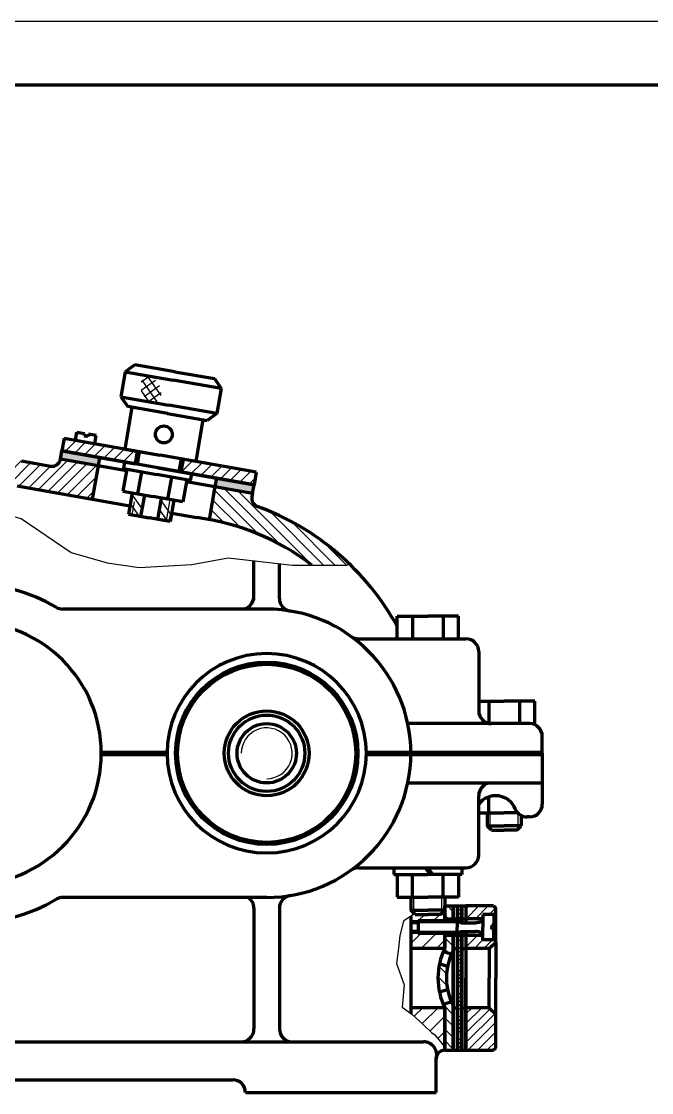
# Model space of a CAD drawing. Header units: millimetres. Extents: x 111 to 705, y -911 to -491.
# Drawn here: x 268.2 to 367.3, y -659.1 to -490.7 of the extents above; entities that cross this region are included whole.
import ezdxf

# ---------------------------------------------------------------- set-up
doc = ezdxf.new("R2010")
doc.units = ezdxf.units.MM
doc.header["$LTSCALE"] = 0.125
doc.linetypes.add('DASHEDX2', pattern=[38.09999942779541, 25.39999961853027, -12.69999980926514])
for name, color, linetype, lineweight in [('粗实线', 7, 'Continuous', 70), ('细实线', 4, 'Continuous', 30), ('虚线', 2, 'DASHEDX2', 30)]:
    doc.layers.add(name, color=color, linetype=linetype, lineweight=lineweight)
doc.layers.get('虚线').off()
pattern_1 = [(135, (0, 0), (-0.8980256121069153, -0.8980256121069151), [])]
pattern_2 = [(45, (0, 0), (-0.8980256121069151, 0.8980256121069153), [])]
pattern_3 = [(45, (0, 0), (-0.7483546767557626, 0.7483546767557627), [])]

# ---------------------------------------------------------------- blocks, each defined once
blk = doc.blocks.new('1')
at = {"layer": '细实线'}
h = blk.add_hatch(dxfattribs=at)
h.set_pattern_fill('ANSI37', color=256, scale=0.3333333333333333, angle=260.1775521168755, style=0)
h.set_pattern_definition([(305.1775521168755, (0, 0), (0.8650506318099078, 0.6097186636881993), []), (395.1775521168755, (0, 0), (-0.6097186636881993, 0.8650506318099078), [])])
edge = h.paths.add_edge_path(flags=0)
edge.add_line((288.526003176621, -550.5105318215374), (289.1527717090426, -550.6190464505227))
edge.add_ellipse((288.5903088279554, -548.57381967408), major_axis=(-0.926189374777183, 1.948642457397436), ratio=0.6839630854187435, start_angle=169.9551841424659, end_angle=512.6765456687373)
h = blk.add_hatch(dxfattribs=at)
h.set_pattern_fill('ANSI31', color=256, scale=0.4, style=0)
h.set_pattern_definition(pattern_2)
h.paths.add_polyline_path([(278.2289503253899, -556.8090429852552), (274.9462578153492, -556.2302157263654), (274.5989614600153, -558.1998312323897), (277.881653970056, -558.7786584912794), (278.064174037087, -557.7435357534112)], flags=0)
h = blk.add_hatch(dxfattribs=at)
h.set_pattern_fill('ANSI31', color=256, scale=0.4, style=0)
h.set_pattern_definition(pattern_2)
h.paths.add_polyline_path([(286.4337085133207, -558.2673010658805), (284.463043587662, -557.9261129522461), (284.4660392992481, -557.9088100524257), (278.2289503253899, -556.8090429852552), (277.881653970056, -558.7786584912794), (286.0883852451577, -560.2257266385038)], flags=0)
h = blk.add_hatch(color=256, dxfattribs=at)
h.paths.add_polyline_path([(280.5069124220888, -559.2467992488512), (277.881156438945, -558.7814801304239), (277.6501230665001, -560.0917354952958), (280.2762770745326, -560.5547973024076)], flags=0)
h.paths.add_polyline_path([(277.881156438945, -558.7814801304239), (274.5989614600153, -558.1998312323899), (274.3674305564595, -559.5129082364059), (277.6501230665001, -560.0917354952958)], flags=0)
h = blk.add_hatch(dxfattribs=at)
h.set_pattern_fill('ANSI31', color=256, scale=0.4, style=0)
h.set_pattern_definition(pattern_2)
edge = h.paths.add_edge_path(flags=0)
edge.add_arc((260.1234666167804, -605.7418472490106), 46.66672260068711, 80.00000600818264, 89.99999399181682)
edge.add_line((260.1234715103735, -559.0751246483238), (260.1234715103735, -563.0751246483239))
edge.add_arc((260.1234670362318, -605.7418424546673), 42.66671780634363, 80.00000600818368, 89.99999399181758, ccw=False)
edge.add_line((267.5324604241625, -563.7233271864696), (268.2270531348303, -559.7840961744208))
edge = h.paths.add_edge_path(flags=0)
edge.add_arc((260.1234754010927, -605.7418352884662), 46.6667106401424, 90.00000477689105, 100.1125815988019)
edge.add_line((251.9295985824831, -559.8001084526991), (252.1147738836579, -560.1084300355916))
edge.add_line((252.1147738836579, -560.1084300355916), (253.0321331295635, -561.9413435934346))
edge.add_line((253.0321331295635, -561.9413435934346), (253.7201531379606, -563.3160286465657))
edge.add_line((253.7201531379606, -563.3160286465657), (253.8445196189568, -563.5396680557312))
edge.add_arc((260.1234741091, -605.7418259262623), 42.66670128353636, 90.12524533344248, 98.46254670704252, ccw=False)
edge.add_line((260.0302071875434, -563.0752265808743), (260.1234715103735, -562.9819622580443))
edge.add_line((260.1234715103735, -562.9819622580443), (260.1234715103735, -559.0751246483238))
edge = h.paths.add_edge_path(flags=0)
edge.add_line((277.6501230665002, -560.0917354952957), (274.3671289717803, -559.5146121419205))
edge.add_arc((273.0543534602335, -559.2813772009791), 1.33333344718889, 260.0000048862382, 349.92563710331814, ccw=False)
edge.add_line((272.8228226488873, -560.5944543368664), (268.2270531348303, -559.7840961744208))
edge.add_line((268.2270531348303, -559.7840961744208), (267.5324604241625, -563.7233271864696))
edge.add_line((267.5324604241625, -563.7233271864696), (276.7239994522765, -565.344043511361))
edge.add_line((276.7239994522765, -565.344043511361), (277.6501230665002, -560.0917354952957))
h.paths.add_polyline_path([(280.2762770745327, -560.5547973024076), (277.6501230665001, -560.0917354952958), (277.4261516309954, -561.3619406255868), (276.7239994522765, -565.344043511361), (279.3501534603091, -565.8071053184728)], flags=0)
h = blk.add_hatch(dxfattribs=at)
h.set_pattern_fill('ANSI31', color=256, scale=0.4, style=0)
h.set_pattern_definition(pattern_2)
h.paths.add_polyline_path([(293.6576051225811, -559.529531102037), (293.3103087672472, -561.4991466080614), (304.7997325523897, -563.5250420141758), (305.1470289077236, -561.5554265081512)], flags=0)
h = blk.add_hatch(dxfattribs=at)
h.set_pattern_fill('ANSI31', color=256, scale=0.4, angle=90, style=0)
h.set_pattern_definition(pattern_1)
edge = h.paths.add_edge_path(flags=0)
edge.add_line((306.7901381770401, -571.8547239686808), (306.7901381770401, -567.4926083171799))
edge.add_arc((291.1234142487986, -605.7419391037666), 41.33349179860638, 67.72625282342487, 69.91548235904612)
edge.add_arc((305.7754543861603, -565.6698082291007), 1.333333171423918, 169.9999941706758, 249.9154923854707, ccw=False)
edge.add_line((304.4623775651498, -565.4382772200664), (304.5682016488337, -564.8381190181921))
edge.add_line((304.5682016488337, -564.8381190181921), (298.6593551307606, -563.7962299521905))
edge.add_line((298.6593551307606, -563.7962299521905), (297.7418282299243, -568.9997835839131))
edge.add_arc((291.123476026943, -605.7417770003929), 37.33331844478005, 65.18795544792908, 79.788786177237, ccw=False)
edge = h.paths.add_edge_path(flags=0)
edge.add_line((313.8807111811344, -576.1464230904638), (319.3113640921623, -576.1464230904638))
edge.add_line((319.3113640921623, -576.1464230904638), (319.8464412121019, -576.0191491720377))
edge.add_arc((291.1234609654272, -605.7418074619853), 41.33335227237028, 45.97991483138063, 67.72624358354808)
edge.add_line((306.7901381770401, -567.4926083171799), (306.7901381770401, -571.8547239686808))
edge.add_arc((291.123471222846, -605.7417917900324), 37.33333388518258, 52.44166051473428, 65.18795828060291, ccw=False)
h = blk.add_hatch(color=256, dxfattribs=at)
h.paths.add_polyline_path([(304.7988369963898, -563.530120964636), (302.173081013246, -563.0648018462088), (301.9420476408011, -564.3750572110806), (304.5682016488336, -564.8381190181924)], flags=0)
h.paths.add_polyline_path([(302.173081013246, -563.0648018462088), (298.8908860343163, -562.4831529481747), (298.6593551307604, -563.7962299521907), (301.9420476408011, -564.3750572110806)], flags=0)
h = blk.add_hatch(color=256, dxfattribs=at)
edge = h.paths.add_edge_path(flags=0)
edge.add_line((291.124430301403, -605.5684673418884), (280.7894113610423, -605.5684673418884))
edge.add_arc((260.123894732988, -605.7417895402489), 20.66624344405224, -4.978283300260955e-06, 0.48052979298631726, ccw=False)
edge.add_arc((260.1238947330286, -605.7417930897324), 20.66624344401159, -0.4805297929868857, 4.978283413947793e-06, ccw=False)
edge.add_line((280.7894113610423, -605.9151152880925), (291.1244303014032, -605.9151152880925))
edge.add_arc((306.7902190626324, -605.7417908675474), 15.66674755225893, 180.0000014787852, 180.633887657364, ccw=False)
edge.add_arc((306.7902190626735, -605.7417917624134), 15.66674755230003, 179.3661123426367, 179.9999985212139, ccw=False)
h = blk.add_hatch(color=256, dxfattribs=at)
h.paths.add_polyline_path([(350.1234715103735, -605.5684673418884), (344.1234715103735, -605.5684673418884), (344.1234715103735, -605.9151152880925), (350.1234715103735, -605.9151152880925), (350.1234715103735, -605.7417913149905)], flags=0)
h.paths.add_polyline_path([(344.1234715103735, -605.5684673418884), (332.1234715103735, -605.5684673418884), (332.1234715103735, -605.9151152880925), (344.1234715103735, -605.9151152880925)], flags=0)
edge = h.paths.add_edge_path(flags=0)
edge.add_line((332.1234715103734, -605.5684673418884), (329.456142160498, -605.5684673418884))
edge.add_arc((306.7905598814933, -605.741789702657), 22.66624496221357, -4.004533423085377e-06, 0.43812895238801275, ccw=False)
edge.add_arc((306.7905598816271, -605.7417929273312), 22.66624496207976, -0.4381289523890928, 4.0045339915195655e-06, ccw=False)
edge.add_line((329.456142160498, -605.9151152880925), (332.1234715103735, -605.9151152880926))
edge.add_line((332.1234715103735, -605.9151152880926), (332.1234715103734, -605.5684673418884))
edge = h.paths.add_edge_path(flags=0)
edge.add_arc((306.790057292537, -605.7417917624194), 15.66674755116975, -1.4788072917326645e-06, 0.6338846998153826, ccw=False)
edge.add_arc((306.7900572925267, -605.7417908675616), 15.66674755118004, -0.6338846998153826, 1.4788072917326645e-06, ccw=False)
edge.add_line((322.4558460526771, -605.9151152880925), (329.456142160498, -605.9151152880925))
edge.add_arc((306.7905598814854, -605.74179292733), 22.66624496222141, 359.5618711187541, 360.0000040756746)
edge.add_arc((306.7905598815973, -605.7417897026495), 22.66624496210949, 359.9999959954657, 360.4381289523888)
edge.add_line((329.456142160498, -605.5684673418884), (322.4558460526771, -605.5684673418884))
h = blk.add_hatch(dxfattribs=at)
h.set_pattern_fill('ANSI31', color=256, scale=0.4, angle=90, style=0)
h.set_pattern_definition(pattern_1)
edge = h.paths.add_edge_path(flags=0)
edge.add_arc((344.381806970525, -641.0751218812399), 9.333339707545862, 203.6506412353797, 207.7704920418025, ccw=False)
edge.add_line((335.832388272165, -644.819273322699), (334.5543303611339, -645.2222434341643))
edge.add_arc((344.3817857170166, -641.075131686344), 10.66664964366874, 202.8793765447249, 205.9444822187707)
edge.add_line((334.7901381770401, -645.7417913149905), (334.7901381770401, -652.4084579816572))
edge.add_line((334.7901381770401, -652.4084579816572), (336.1234715103734, -652.4084579816572))
edge.add_line((336.1234715103734, -652.4084579816572), (336.1234715103734, -645.4238142736785))
edge = h.paths.add_edge_path(flags=0)
edge.add_line((335.0484678903322, -641.0751246483238), (333.7151345569989, -641.0751246483238))
edge.add_arc((344.3817976217215, -641.0751250307369), 10.66666306472275, 180.00000209131, 192.1206272084493)
edge.add_line((333.9529187621254, -643.3148095326678), (335.2309766731564, -642.9118394212026))
edge.add_arc((344.3818012367769, -641.0751246470209), 9.333333346444745, 179.9999999999972, 191.3493601560599, ccw=False)
edge = h.paths.add_edge_path(flags=0)
edge.add_arc((344.3818012367713, -641.0751246496263), 9.333333346439076, 168.6506398439345, 180.0000000000041, ccw=False)
edge.add_line((335.2309766731564, -639.2384098754451), (333.9529187621255, -638.8354397639798))
edge.add_arc((344.3817976217212, -641.0751242659103), 10.66666306472235, 167.8793769369863, 180.0000020541265)
edge.add_line((333.7151345569989, -641.0751246483238), (335.0484678903322, -641.0751246483238))
edge = h.paths.add_edge_path(flags=0)
edge.add_arc((344.3817857171536, -641.0751176103641), 10.66664964381845, 154.0555177812614, 157.1206234552638)
edge.add_line((334.554330361134, -636.9280058624834), (335.832388272165, -637.3309759739486))
edge.add_arc((344.3818069705612, -641.0751274154231), 9.333339707585022, 152.2295079582105, 156.3493587646159, ccw=False)
edge.add_line((336.1234715103734, -636.7264350229691), (336.1234715103734, -634.4084579816572))
edge.add_line((336.1234715103734, -634.4084579816572), (334.7901381770401, -634.4084579816572))
edge.add_line((334.7901381770401, -634.4084579816572), (334.7901381770401, -636.4084579816572))
h.paths.add_polyline_path([(336.1234715103734, -629.7417913149905), (334.7901381770401, -629.7417913149905), (334.7901381770401, -631.7417913149905), (336.1234715103734, -631.7417913149905)], flags=0)
h = blk.add_hatch(dxfattribs=at)
h.set_pattern_fill('ANSI33', color=256, scale=0.1333333333333333, style=0)
h.set_pattern_definition([(45, (0, 0), (-0.5986837414046101, 0.5986837414046102), []), (45, (0.598684, 0), (-0.5986837414046101, 0.5986837414046102), [0.4233333333333333, -0.2116666666666666])])
h.paths.add_polyline_path([(336.7901381770401, -641.0751246483238), (337.4568048437068, -641.0751246483239), (337.4568048437068, -634.4084579816572), (336.7901381770401, -634.4084579816572)], flags=0)
h.paths.add_polyline_path([(337.4568048437068, -629.7417913149905), (336.7901381770401, -629.7417913149905), (336.7901381770401, -631.7417913149905), (337.4568048437068, -631.7417913149905)], flags=0)
h.paths.add_polyline_path([(336.7901381770401, -652.4084579816572), (337.4568048437068, -652.4084579816572), (337.4568048437068, -641.0751246483238), (336.7901381770401, -641.0751246483238)], flags=0)
h = blk.add_hatch(dxfattribs=at)
h.set_pattern_fill('ANSI31', color=256, scale=0.3333333333333333, style=0)
h.set_pattern_definition(pattern_3)
h.paths.add_polyline_path([(338.1234715103734, -631.7417913149905), (338.1234715103734, -629.7417913149905), (342.4568048437068, -629.7417913149905), (342.7901381770401, -630.0751246483238), (342.7901381770401, -631.0751246483238), (340.7901381770401, -631.0751246483238), (340.7901381770401, -631.7417913149905)], flags=0)
h.paths.add_polyline_path([(338.1234715103734, -636.4084579816572), (338.1234715103734, -634.4084579816572), (340.7901381770401, -634.4084579816572), (340.7901381770401, -635.0751246483238), (342.7901381770401, -635.0751246483238), (342.7901381770401, -635.4084579816572), (341.7901381770401, -636.4084579816572)], flags=0)
h = blk.add_hatch(dxfattribs=at)
h.set_pattern_fill('ANSI31', color=256, scale=0.3333333333333333, style=0)
h.set_pattern_definition(pattern_3)
h.paths.add_polyline_path([(338.1234715103734, -645.7417913149905), (341.7901381770401, -645.7417913149905), (342.7901381770401, -646.7417913149905), (342.7901381770401, -652.0751246483238), (342.4568048437068, -652.4084579816572), (338.1234715103734, -652.4084579816572)], flags=0)
at = {"layer": '粗实线'}
for p, q in [((694.7357777179232, -500.6951375029851), (135.7357777179233, -500.6951375029849)), ((286.0807569437054, -544.6745007590109), (284.5395080169085, -545.7608281963903)), ((292.3212508086237, -545.7549392963774), (286.0807569437054, -544.6745007590109)), ((284.5395080169085, -545.7608281963903), (283.8571257827823, -549.7021927426546)), ((284.5395080169085, -545.7608281963903), (292.093790063915, -547.0687274784656)), ((299.6480721109215, -548.3766267605408), (292.093790063915, -547.0687274784656)), ((292.3212508086237, -545.7549392963774), (298.5617446735421, -546.835377833744)), ((298.5617446735421, -546.835377833744), (299.6480721109215, -548.3766267605408)), ((299.6480721109215, -548.3766267605408), (298.9656898767953, -552.3179913068051)), ((283.8571257827823, -549.7021927426546), (291.4114078297888, -551.0100920247298)), ((283.8571257827823, -549.7021927426546), (284.9434532201616, -551.2434416694514)), ((285.6003473112057, -551.3571720418058), (284.463043587662, -557.9261129522462)), ((291.18394708508, -552.3238802068179), (284.9434532201616, -551.2434416694514)), ((298.9656898767953, -552.3179913068051), (291.4114078297888, -551.0100920247298)), ((291.18394708508, -552.3238802068179), (297.4244409499985, -553.4043187441845)), ((296.7675468589544, -553.2905883718302), (295.6302431354107, -559.8595292822705)), ((298.9656898767953, -552.3179913068051), (297.4244409499985, -553.4043187441845)), ((276.705202074619, -556.5403650568369), (276.9274614429283, -555.2798695421044)), ((276.9274614429283, -555.2798695421044), (278.1510773950157, -555.4956260484827)), ((278.1510773950157, -555.4956260484827), (278.0947170217121, -555.815261608946)), ((278.7495871873087, -555.5991393494148), (278.6953218502343, -555.9191372500076)), ((279.9745902352558, -555.8068757226561), (278.7495871873087, -555.5991393494148)), ((274.9462578153491, -556.2302157263655), (274.5989614600153, -558.1998312323899)), ((274.9462578153491, -556.2302157263655), (290.0466433615363, -558.8928211172583)), ((278.0947170217121, -555.815261608946), (278.3948493203956, -555.8681830309858)), ((278.6953218502343, -555.9191372500076), (278.3948493203956, -555.8681830309858)), ((279.7605927254401, -557.0688001400658), (279.9745902352558, -555.8068757226561)), ((274.3674305564594, -559.512908236406), (274.5989614600153, -558.1998312323897)), ((286.420981789253, -560.2948515286187), (274.5989614600153, -558.1998312323899)), ((274.5989614600153, -558.1998312323897), (286.0883852451577, -560.2257266385039)), ((284.463043587662, -557.9261129522462), (290.0466433615363, -558.8928211172583)), ((286.4356816004915, -558.2561111324796), (286.0883852451577, -560.225726638504)), ((286.7621729063161, -558.3241692554865), (286.420981789253, -560.2948515286187)), ((305.1470289077236, -561.5554265081513), (290.0466433615363, -558.8928211172583)), ((295.6302431354107, -559.8595292822705), (290.0466433615363, -558.8928211172583)), ((268.2270531348303, -559.7840961744209), (272.8228226488873, -560.5944543368665)), ((284.740738888188, -561.3420023744978), (274.3674305564595, -559.5129082364061)), ((274.3674305564595, -559.5129082364061), (274.3674305564595, -559.5129082364061)), ((284.7407388881881, -561.3420023744978), (274.3674305564594, -559.512908236406)), ((280.2762770745327, -560.5547973024077), (279.3501534603091, -565.8071053184728)), ((280.5078079780885, -559.2417202983913), (280.2762770745326, -560.5547973024076)), ((284.4470389901373, -559.9363130090593), (284.2618142672927, -560.9867746122723)), ((292.9899226996934, -561.4321552521624), (286.420981789253, -560.2948515286187)), ((293.3311138167566, -559.4614729790302), (292.9881588781737, -561.4423428907855)), ((293.6576051225811, -559.529531102037), (293.3103087672472, -561.4991466080614)), ((284.7870450688992, -561.0793869736946), (284.173488174476, -564.5590410343377)), ((284.2618142672927, -560.9867746122723), (289.5141222833577, -561.9128982264958)), ((286.5370267817053, -564.9757966607384), (287.1505836761285, -561.4961426000953)), ((294.7664302994229, -562.8390218407195), (289.5141222833577, -561.9128982264958)), ((289.6993470062025, -560.8624366232827), (304.7997325523896, -563.5250420141757)), ((304.7997325523896, -563.5250420141758), (289.6993470062025, -560.8624366232827)), ((291.264103996164, -565.8093079135397), (291.8776608905871, -562.3296538528965)), ((292.9881588781736, -561.4423428907855), (292.9899226996934, -561.4321552521624)), ((294.9516550222676, -561.7885602375065), (294.7664302994229, -562.8390218407195)), ((305.1470289077236, -561.5554265081513), (304.7997325523896, -563.5250420141757)), ((267.5324604241625, -563.7233271864698), (285.2854331499817, -566.8536552658131)), ((294.2411994978164, -562.7464094792971), (293.6276426033933, -566.2260635399402)), ((294.1948933171052, -563.0090248801005), (304.5682016488337, -564.8381190181922)), ((294.1948933171052, -563.0090248801005), (304.5682016488337, -564.8381190181922)), ((298.6593551307606, -563.7962299521904), (297.7332315165369, -569.0485379682556)), ((298.8908860343164, -562.4831529481742), (298.6593551307604, -563.7962299521905)), ((304.5682016488337, -564.8381190181922), (304.7997325523896, -563.5250420141758)), ((284.173488174476, -564.5590410343377), (288.9005653889346, -565.392552287139)), ((285.637998997122, -564.81727380591), (285.0562173210005, -568.1775806211472)), ((287.0268995941327, -568.5187717382103), (287.6076239602824, -565.164571828792)), ((293.6276426033933, -566.2260635399402), (288.9005653889346, -565.392552287139)), ((289.6544759583088, -568.9736932276278), (290.23379057783, -565.6276358593013)), ((304.5682016488337, -564.8381190181922), (304.4623775651498, -565.4382772200664)), ((292.2034155409905, -565.9749338821834), (291.6251582314409, -569.3148843446909)), ((285.0562173210005, -568.1775806211472), (288.3406877762208, -568.746232482919)), ((285.6840075768345, -568.2778368402687), (288.310161584867, -568.7408986473806)), ((290.9363155928996, -569.2039604544923), (288.310161584867, -568.7408986473806)), ((291.6251582314409, -569.3148843446909), (288.3406877762208, -568.746232482919)), ((291.6251582314409, -569.3148843446909), (291.8508496938503, -568.0113153420868)), ((291.8508496938503, -568.0113153420868), (295.7950029263969, -568.7018861854295)), ((304.7901381770401, -581.0751246483239), (304.7901381770401, -575.4612289116285)), ((308.7901381770401, -581.4016096302856), (308.7901381770401, -575.9153269590171)), ((306.7901381770401, -583.0751246483239), (274.7294063771778, -583.0751246483239)), ((327.3234715103735, -587.7417913149906), (327.3234715103735, -584.2084579816573)), ((327.3234715103735, -584.2084579816573), (332.1234715103735, -584.2084579816573)), ((329.7234715103734, -584.2084579816573), (329.7234715103734, -587.7417913149906)), ((336.9234715103735, -584.2084579816573), (332.1234715103735, -584.2084579816573)), ((334.5234715103735, -584.2084579816573), (334.5234715103735, -587.7417913149906)), ((336.9234715103735, -587.7417913149906), (336.9234715103735, -584.2084579816573)), ((321.2277433955119, -587.7417913149906), (338.1234715103735, -587.7417913149906)), ((340.1234715103735, -589.7417913149906), (340.1234715103735, -599.0751246483239)), ((340.1234715103735, -597.5417913149905), (344.1234715103735, -597.5417913149906)), ((341.7234715103735, -597.5417913149906), (341.7234715103735, -601.0347164425505)), ((348.9234715103735, -597.5417913149906), (344.1234715103735, -597.5417913149906)), ((346.5234715103734, -597.5417913149906), (346.5234715103734, -601.0751246483239)), ((348.9234715103735, -601.0751246483239), (348.9234715103735, -597.5417913149906)), ((348.1234715103735, -601.0751246483239), (328.971211189859, -601.0751246483239)), ((350.1234715103735, -605.7417913149906), (350.1234715103735, -603.0751246483239)), ((280.7894113610422, -605.5684673418885), (291.1244303014032, -605.5684673418885)), ((280.7894113610422, -605.9151152880926), (291.1244303014032, -605.9151152880926)), ((322.455846052677, -605.5684673418885), (350.1234715103735, -605.5684673418885)), ((322.455846052677, -605.9151152880926), (350.1234715103735, -605.9151152880926)), ((350.1234715103735, -605.7417913149906), (350.1234715103735, -613.7417913149906)), ((328.9712111898589, -610.4084579816572), (350.1234715103735, -610.4084579816572)), ((340.1234715103735, -621.7417913149906), (340.1234715103734, -612.4084579816572)), ((341.7234715103735, -615.0971791427407), (341.7234715103735, -612.5837328397033)), ((340.1234715103734, -615.0971791427407), (344.1234715103735, -615.0971791427407)), ((341.4568048437068, -615.0971791427407), (341.4568048437068, -617.1638458094075)), ((346.3205977623797, -615.0971791427407), (344.1234715103735, -615.0971791427407)), ((346.7901381770401, -615.5049175593075), (346.7901381770401, -617.1638458094075)), ((348.1234715103735, -615.7417913149906), (347.7342705017705, -615.7417913149906)), ((342.1234715103735, -617.8305124760741), (341.4568048437068, -617.1638458094075)), ((341.4568048437068, -617.1638458094075), (344.1234715103735, -617.1638458094075)), ((342.1234715103735, -617.8305124760741), (344.1234715103735, -617.8305124760741)), ((346.7901381770401, -617.1638458094075), (344.1234715103735, -617.1638458094075)), ((346.1234715103735, -617.8305124760741), (344.1234715103735, -617.8305124760741)), ((346.1234715103735, -617.8305124760741), (346.7901381770401, -617.1638458094075)), ((321.2277433955119, -623.7417913149906), (338.1234715103735, -623.7417913149906)), ((326.7901381770401, -623.7417913149906), (326.7901381770401, -624.8084579816572)), ((331.7174991941117, -623.7417913149906), (332.4947886865991, -624.8084579816572)), ((332.1234715103735, -623.7417913149906), (332.8920694863806, -624.8084579816572)), ((337.4568048437068, -623.7417913149906), (337.4568048437068, -624.8084579816572)), ((326.7901381770401, -624.8084579816572), (332.1234715103735, -624.8084579816572)), ((327.3234715103735, -624.8084579816572), (327.3234715103735, -628.3417913149906)), ((329.7234715103735, -628.3417913149906), (329.7234715103735, -624.8084579816572)), ((337.4568048437068, -624.8084579816572), (332.1234715103735, -624.8084579816572)), ((334.5234715103735, -628.3417913149906), (334.5234715103735, -624.8084579816572)), ((336.9234715103735, -624.8084579816572), (336.9234715103735, -628.3417913149906)), ((306.7901381770401, -628.4084579816572), (274.7294063771778, -628.4084579816572)), ((327.3234715103735, -628.3417913149906), (332.1234715103735, -628.3417913149906)), ((329.4568048437068, -628.3417913149906), (329.4568048437068, -630.4084579816573)), ((336.9234715103735, -628.3417913149906), (332.1234715103735, -628.3417913149906)), ((334.7901381770401, -628.3417913149906), (334.7901381770401, -630.4084579816573)), ((304.7901381770401, -630.0819729996955), (304.7901381770401, -649.0751246483239)), ((308.79013817704, -630.0819729996955), (308.79013817704, -649.0751246483239)), ((329.4568048437068, -630.4084579816573), (332.1234715103735, -630.4084579816573)), ((330.1234715103735, -631.0751246483239), (329.4568048437068, -630.4084579816573)), ((329.4568048437067, -631.3409232314802), (329.4568048437067, -646.6289682967773)), ((330.1234715103735, -631.0751246483239), (332.1234715103735, -631.0751246483239)), ((334.7901381770401, -630.4084579816573), (332.1234715103735, -630.4084579816573)), ((334.1234715103735, -631.0751246483239), (332.1234715103735, -631.0751246483239)), ((334.1234715103735, -631.0751246483239), (334.7901381770401, -630.4084579816573)), ((334.7901381770401, -629.7417913149906), (334.7901381770401, -629.7417913149906)), ((334.7901381770401, -629.7417913149906), (334.7901381770401, -632.0751246483239)), ((334.7901381770401, -629.7417913149906), (336.1234715103734, -629.7417913149906)), ((334.7901381770401, -632.0751246483239), (334.7901381770401, -629.7417913149906)), ((336.1234715103734, -629.7417913149906), (336.1234715103734, -632.0751246483239)), ((336.1234715103734, -629.7417913149906), (336.7901381770401, -629.7417913149906)), ((336.1234715103734, -632.0751246483239), (336.1234715103734, -629.7417913149906)), ((336.7901381770401, -629.7417913149906), (336.7901381770401, -632.1167385295146)), ((336.7901381770401, -629.7417913149906), (337.4568048437067, -629.7417913149906)), ((336.7901381770401, -632.1167385295146), (336.7901381770401, -629.7417913149906)), ((337.4568048437067, -629.7417913149906), (338.1234715103734, -629.7417913149906)), ((337.4568048437067, -629.7417913149906), (337.4568048437067, -632.4084579816572)), ((337.4568048437067, -632.4084579816572), (337.4568048437067, -629.7417913149906)), ((338.1234715103734, -629.7417913149906), (338.1234715103734, -632.4084579816572)), ((338.1234715103734, -629.7417913149906), (338.1234715103734, -632.4084579816572)), ((342.4568048437067, -629.7417913149906), (338.1234715103734, -629.7417913149906)), ((342.7901381770401, -631.0751246483239), (340.7901381770401, -631.0751246483239)), ((340.7901381770401, -631.0751246483239), (340.7901381770401, -633.0751246483239)), ((342.4568048437067, -629.7417913149906), (342.7901381770401, -630.0751246483239)), ((342.5234715103734, -631.0751246483239), (342.5234715103734, -632.7408022015046)), ((342.7901381770401, -635.4084579816572), (342.7901381770401, -630.0751246483239)), ((330.6265007150624, -632.4084579816572), (329.4568048437067, -632.4084579816572)), ((334.7901381770401, -632.0751246483239), (330.6265007150625, -632.0751246483239)), ((330.6265007150624, -632.0751246483239), (330.6265007150624, -634.0751246483239)), ((334.7901381770401, -631.7417913149906), (336.1234715103734, -631.7417913149906)), ((334.7901381770401, -632.0751246483239), (336.7227450516769, -632.0751246483239)), ((336.1234715103734, -631.7417913149906), (336.7901381770401, -631.7417913149906)), ((336.7227450516769, -632.0751246483239), (336.7227450516769, -633.0751246483239)), ((336.722745051677, -634.0751246483239), (336.7227450516769, -633.0751246483239)), ((337.4568048437067, -631.7417913149906), (336.7901381770401, -631.7417913149906)), ((337.4568048437067, -631.7417913149906), (338.1234715103734, -631.7417913149906)), ((337.4568048437067, -632.4084579816572), (339.6398938720309, -632.4084579816572)), ((340.7901381770401, -631.7417913149906), (338.1234715103734, -631.7417913149906)), ((340.7901381770401, -635.0751246483239), (340.7901381770401, -633.0751246483239)), ((342.5234715103734, -632.7408022015046), (342.1719358606727, -632.7408022015046)), ((342.1719358606727, -632.7408022015046), (342.1719358606727, -633.0751246483239)), ((342.1719358606727, -633.4094470951432), (342.1719358606727, -633.0751246483239)), ((330.6265007150624, -633.7417913149911), (329.4568048437067, -633.7417913149911)), ((334.7901381770401, -634.0751246483239), (330.6265007150624, -634.0751246483239)), ((334.7901381770402, -634.0751246483239), (330.6265007150624, -634.0751246483245)), ((334.7901381770401, -636.4084579816572), (334.7901381770401, -634.0751246483239)), ((334.7901381770402, -634.0751246483239), (336.722745051677, -634.0751246483239)), ((334.7901381770401, -634.0751246483239), (334.7901381770401, -636.4084579816572)), ((336.1234715103734, -634.4084579816572), (334.7901381770401, -634.4084579816572)), ((336.1234715103734, -641.0751246483239), (336.1234715103734, -634.0751246483239)), ((336.1234715103734, -634.0751246483239), (336.1234715103734, -641.0751246483239)), ((336.7901381770401, -634.4084579816572), (336.1234715103734, -634.4084579816572)), ((336.7901381770401, -641.0751246483239), (336.79013817704, -634.0335107671333)), ((336.79013817704, -634.0335107671333), (336.7901381770401, -641.0751246483239)), ((337.4568048437067, -634.4084579816572), (336.7901381770401, -634.4084579816572)), ((337.4568048437067, -641.0751246483239), (337.4568048437067, -633.7417913149902)), ((337.4568048437067, -633.7417913149902), (337.4568048437067, -641.0751246483239)), ((337.4568048437067, -633.7417913149902), (339.6398938720275, -633.74179131499)), ((338.1234715103734, -634.4084579816572), (337.4568048437067, -634.4084579816572)), ((338.1234715103734, -633.7417913149902), (338.1234715103734, -652.4084579816572)), ((338.1234715103734, -633.7417913149902), (338.1234715103734, -641.0751246483239)), ((340.7901381770401, -634.4084579816572), (338.1234715103734, -634.4084579816572)), ((342.5234715103734, -633.4094470951432), (342.1719358606727, -633.4094470951432)), ((342.5234715103734, -635.0751246483239), (342.5234715103734, -633.4094470951432)), ((334.7901381770401, -636.4084579816572), (329.4568048437067, -636.4084579816572)), ((336.1234715103734, -636.4084579816572), (336.7901381770401, -636.4084579816572)), ((337.4568048437067, -636.4084579816572), (338.1234715103734, -636.4084579816572)), ((341.7901381770401, -636.4084579816572), (338.1234715103734, -636.4084579816572)), ((342.7901381770401, -635.0751246483239), (340.7901381770401, -635.0751246483239)), ((341.7901381770401, -636.4084579816572), (342.7901381770401, -635.4084579816572)), ((341.7901381770401, -636.4084579816572), (341.7901381770401, -641.0751246483239)), ((342.7901381770401, -635.4084579816572), (342.7901381770401, -641.0751246483239)), ((335.832388272165, -637.3309759739486), (334.554330361134, -636.9280058624834)), ((335.2309766731564, -639.2384098754451), (333.9529187621254, -638.8354397639798)), ((336.1234715103734, -652.4084579816572), (336.1234715103734, -641.0751246483239)), ((336.1234715103734, -641.0751246483239), (336.1234715103734, -652.4084579816572)), ((336.7901381770401, -652.4084579816572), (336.7901381770401, -641.0751246483239)), ((336.7901381770401, -641.0751246483239), (336.7901381770401, -652.4084579816572)), ((337.4568048437067, -641.0751246483239), (337.4568048437067, -652.4084579816572)), ((337.4568048437067, -652.4084579816572), (337.4568048437067, -641.0751246483239)), ((338.1234715103734, -652.4084579816572), (338.1234715103734, -641.0751246483239)), ((341.7901381770401, -645.7417913149906), (341.7901381770401, -641.0751246483239)), ((342.7901381770401, -646.7417913149906), (342.7901381770401, -641.0751246483239)), ((342.7901381770401, -652.0751246483239), (342.7901381770401, -641.0751246483239)), ((335.2309766731564, -642.9118394212027), (333.9529187621254, -643.3148095326678)), ((335.8323882721648, -644.8192733226991), (334.5543303611339, -645.2222434341643)), ((334.7901381770401, -645.7417913149906), (329.4568048437067, -645.7417913149906)), ((334.7901381770401, -652.4084579816572), (334.7901381770401, -645.7417913149906)), ((334.7901381770401, -645.7417913149906), (334.7901381770401, -652.4084579816572)), ((336.1234715103734, -645.7417913149906), (336.7901381770401, -645.7417913149906)), ((337.4568048437067, -645.7417913149906), (338.1234715103734, -645.7417913149906)), ((341.7901381770401, -645.7417913149906), (338.1234715103734, -645.7417913149906)), ((341.7901381770401, -645.7417913149906), (342.7901381770401, -646.7417913149906)), ((229.5908910637556, -651.0751246483239), (331.4568048437067, -651.0751246483239)), ((334.7901381770401, -652.4084579816572), (334.7901381770401, -652.4084579816572)), ((334.7901381770401, -652.4084579816572), (336.1234715103734, -652.4084579816572)), ((336.1234715103734, -652.4084579816572), (336.7901381770401, -652.4084579816572)), ((336.7901381770401, -652.4084579816572), (337.4568048437067, -652.4084579816572)), ((337.4568048437067, -652.4084579816572), (338.1234715103734, -652.4084579816572)), ((338.1234715103734, -652.4084579816572), (342.4568048437067, -652.4084579816572)), ((342.7901381770401, -652.0751246483239), (342.4568048437067, -652.4084579816572)), ((333.4568048437067, -659.0751246483239), (333.4568048437067, -653.7417913149906)), ((245.4568048437068, -657.0751246483239), (301.4568048437068, -657.0751246483239)), ((303.4568048437068, -659.0751246483239), (303.4568048437068, -659.0751246483239)), ((303.4568048437068, -659.0751246483239), (315.1234715103734, -659.0751246483239)), ((315.1234715103734, -659.0751246483239), (333.4568048437067, -659.0751246483239))]:
    blk.add_line(p, q, dxfattribs=at)
for centre, radius in [((290.6152952233082, -555.6083506620381), 1.333333333333333), ((306.7901381770401, -605.7417913149906), 14.33333333333333), ((306.7901381770401, -605.7417913149906), 14), ((306.7901381770401, -605.7417913149906), 6.666666666666666), ((306.7901381770401, -605.7417913149906), 6), ((306.7901381770401, -605.7417913149906), 4.666666666666666)]:
    blk.add_circle(centre, radius, dxfattribs=at)
for centre, radius, start, end in [((273.0543535524432, -559.2813773328503), 1.33333333333329, 260.0000000000011, 349.999999999998), ((305.7754545691661, -565.6698081236224), 1.333333333333356, 169.9999999999987, 249.9154865561318), ((291.1234715103735, -605.7417913149906), 41.33333333333332, 28.85943694640897, 69.91548655613408), ((291.1234715103735, -605.7417913149906), 37.33333333333335, 52.44166042013758, 82.81171916420195), ((260.1234715103735, -605.7417913149906), 26.66666666666672, 59.36884629438384, 179.9999999999997), ((302.7901381770401, -581.0751246483239), 2, 270, 0), ((310.7901381770401, -581.4016096302856), 2, 179.9999999999968, 260.6675818161952), ((274.7294063771778, -581.0751246483239), 1.999999999999947, 239.3688462943822, 270), ((306.7901381770401, -605.7417913149906), 22.66666666666669, 0, 90), ((260.1234715103735, -605.7417913149906), 20.66666666666669, 3.151827090792231e-13, 179.9999999999997), ((321.2277433955119, -585.7417913149906), 2.000000000000038, 234.1752256313458, 270), ((338.1234715103735, -589.7417913149906), 2, 0, 90), ((306.7901381770401, -605.7417913149906), 15.66666666666669, 0, 180), ((342.1234715103735, -599.0751246483239), 2, 180, 270), ((348.1234715103735, -603.0751246483239), 2, 0, 90), ((260.1234715103734, -605.7417913149906), 26.66666666666669, 180, 300.6311537056161), ((260.1234715103734, -605.7417913149906), 20.66666666666666, 180, 0), ((306.7901381770401, -605.7417913149906), 15.66666666666669, 180.0000000000004, 359.9999999999996), ((306.7901381770401, -605.7417913149906), 22.66666666666663, 270, 0), ((342.1234715103734, -612.4084579816572), 2, 90, 180), ((342.7901381770401, -615.7417913149906), 3.333333333333329, 22.02431283705308, 143.1301023541513), ((347.7342705017705, -613.7417913149906), 2.000000000000008, 202.0243128370312, 270), ((348.1234715103735, -613.7417913149906), 2, 270, 359.9999999999968), ((338.1234715103735, -621.7417913149906), 2, 270, 359.9999999999968), ((321.2277433955119, -625.7417913149906), 2, 90, 125.8247743686515), ((274.7294063771778, -630.4084579816572), 2, 90, 120.6311537056178), ((302.7901381770401, -630.0819729996955), 2, 0, 56.79928800553574), ((310.79013817704, -630.0819729996955), 1.999999999999986, 99.33241818380426, 180), ((344.3818012236655, -641.0751246483239), 10.66666666666672, 154.0555202276296, 180), ((344.3818012236655, -641.0751246483239), 9.33333333333336, 152.2295065507667, 180), ((344.3818012236655, -641.0751246483239), 10.66666666666669, 179.9999999999994, 205.9444797723696), ((344.3818012236655, -641.0751246483239), 9.333333333333314, 179.9999999999993, 207.7704934492326), ((302.7901381770401, -649.0751246483239), 2, 270, 3.256887993818734e-12), ((310.79013817704, -649.0751246483239), 2, 180, 270), ((331.4067311420993, -653.1960132578629), 2.121479641586197, 345.0922844554898, 88.64751083619875), ((334.7901381770401, -653.7417913149906), 1.333333333333371, 90, 179.9999999999951), ((301.4568048437068, -659.0751246483239), 2, 359.9999999999968, 90)]:
    blk.add_arc(centre, radius, start, end, dxfattribs=at)
for points, knots in [([(336.7227450516769, -632.0751246483239), (336.8245102019536, -632.1382425948925), (337.0728909115646, -632.2922961222079), (337.3567228822889, -632.3653407743936), (337.5242648110073, -632.4084579816572)], [0, 0, 0, 0, 2175.814380470989, 5310.56376700651, 5310.56376700651, 5310.56376700651, 5310.56376700651]), ([(340.7901381770401, -632.0834645845731), (340.6314709117294, -632.1527707061585), (340.2635385512301, -632.313484164363), (339.8659985817286, -632.3740248691745), (339.639893872031, -632.4084579816572)], [0, 0, 0, 0, 2296.418577135427, 5325.148234736685, 5325.148234736685, 5325.148234736685, 5325.148234736685]), ([(336.7227450516771, -634.0751246483238), (336.8245102019538, -634.0120067017554), (337.0728909115648, -633.85795317444), (337.3567228822889, -633.784908522254), (337.5242648110074, -633.7417913149905)], [0, 0, 0, 0, 2179.827503953761, 5320.358696368509, 5320.358696368509, 5320.358696368509, 5320.358696368509]), ([(340.7901381770401, -634.0667847120745), (340.6314709117294, -633.9974785904892), (340.2635385512301, -633.8367651322843), (339.8659985817286, -633.7762244274734), (339.639893872031, -633.7417913149905)], [0, 0, 0, 0, 2300.564607228999, 5334.762433582564, 5334.762433582564, 5334.762433582564, 5334.762433582564])]:
    blk.add_open_spline(points, degree=3, knots=knots, dxfattribs=at)
at = {"layer": '细实线'}
for p, q in [((704.7357777179234, -490.6951375029851), (110.7357777179233, -490.6951375029851)), ((274.3671289717803, -559.5146121419205), (274.3686226746869, -559.5131184390139)), ((285.5979921849758, -565.0483487417985), (287.2274833410447, -567.3602221319936)), ((285.342660216854, -566.5231180372965), (285.8282217876675, -567.2120182934802)), ((285.6434482344991, -568.2792499638323), (285.9974530127697, -566.2345573963735)), ((285.8282217876675, -567.2120182934802), (286.7106799048512, -568.4640235170007)), ((290.1661341201686, -566.0184120990932), (291.3100637054241, -567.6413852331044)), ((291.0379273179423, -569.2132150020057), (291.6164996884781, -565.87144478198)), ((285.0873282487323, -567.9978873327946), (285.2359106093531, -568.208691548879)), ((289.6554701839251, -568.9679506900892), (289.6602184958474, -568.9746874532441)), ((289.9108021520468, -567.493181394591), (291.0547317373024, -569.1161545286025)), ((291.0547317373024, -569.1161545286025), (291.1349877913455, -569.2300194213658)), ((291.3100637054241, -567.6413852331044), (291.7956252762376, -568.3302854892881)), ((341.9263452583672, -617.6333862240679), (341.9263452583672, -615.0971791427407)), ((346.3205977623797, -617.6333862240679), (346.3205977623797, -615.0971791427407)), ((329.9263452583672, -630.8779983963177), (329.9263452583672, -628.3417913149906)), ((334.3205977623797, -630.8779983963177), (334.3205977623797, -628.3417913149906)), ((330.6265007150625, -632.0751246483239), (331.6265007150625, -631.0751246483239)), ((333.0212356806809, -632.0751246483239), (334.0212356806809, -631.0751246483239)), ((330.6265007150624, -632.0751246483239), (329.4568048437067, -632.0751246483239)), ((330.2931673817292, -632.4084579816572), (330.6265007150624, -632.0751246483239)), ((337.4568048437067, -632.4084579816572), (330.6265007150624, -632.4084579816572)), ((332.6879023473476, -632.4084579816572), (333.0212356806809, -632.0751246483239)), ((329.4568048437067, -635.6395554852982), (331.0212356806809, -634.0751246483239)), ((330.6265007150624, -634.0751246483239), (329.4568048437067, -634.0751246483239)), ((337.4568048437067, -633.7417913149906), (330.6265007150624, -633.7417913149906)), ((331.0212356806809, -634.0751246483239), (331.3545690140143, -633.7417913149906)), ((331.0826373129661, -636.4084579816572), (333.4159706462994, -634.0751246483239)), ((333.4159706462994, -634.0751246483239), (333.7493039796327, -633.7417913149907)), ((333.4773722785845, -636.4084579816573), (334.7901381770401, -635.0956920832016)), ((329.9887248022433, -647.0813103548537), (331.3282438421065, -645.7417913149906)), ((331.2497771857181, -648.2149929369974), (333.7229788077249, -645.7417913149906)), ((332.4555841806779, -649.403920907656), (334.7901381770401, -647.0693669112939)), ((333.6708009033784, -650.583439150574), (334.7901381770401, -649.4641018769123))]:
    blk.add_line(p, q, dxfattribs=at)
for points in [[(251.929598582483, -559.8001084526991), (252.1147738836579, -560.1084300355915), (253.0321331295635, -561.9413435934346), (253.7201531379607, -563.3160286465659), (254.8668523866655, -565.3780564567651), (268.1685664266871, -568.8147693200956), (276.0313830540118, -574.1613358394144), (281.6996204695074, -575.8157852499928), (286.7450982352152, -576.5602874001412), (295.001334509529, -576.0639529154155), (300.7348322836339, -575.0008522896885), (310.8257878150497, -576.1464230904638), (319.3113640921623, -576.1464230904638), (319.8464412121019, -576.0191491720377)], [(329.9836565771591, -630.9353097151095), (329.6111228582157, -631.2364422739872), (328.2840570079369, -632.1349317415618), (327.7394628252736, -634.3985319637773), (327.5210191189116, -636.3625919892704), (327.1933531109865, -638.7631094860099), (328.3947948411237, -642.1456574637909), (328.0671288331986, -645.637319575236), (329.5962356744967, -646.7284637216467), (331.4066691266052, -648.3560383550888), (332.6892025597824, -649.6373093240697), (333.2022162917589, -650.021690521105), (333.8434825599654, -650.7904533834707), (334.3564962919419, -651.4310888679612), (334.6130031579302, -651.5592162458363), (334.7901381770401, -651.6653926877576)]]:
    blk.add_lwpolyline(points, dxfattribs=at)
blk.add_arc((306.7901381770401, -605.7417913149906), 4, 270, 180.0000000000016, dxfattribs=at)

msp = doc.modelspace()

# ---------------------------------------------------------------- block references
at = {"layer": '虚线'}
msp.add_blockref('1', (0, 0), dxfattribs=at)

doc.saveas('drawing.dxf')
